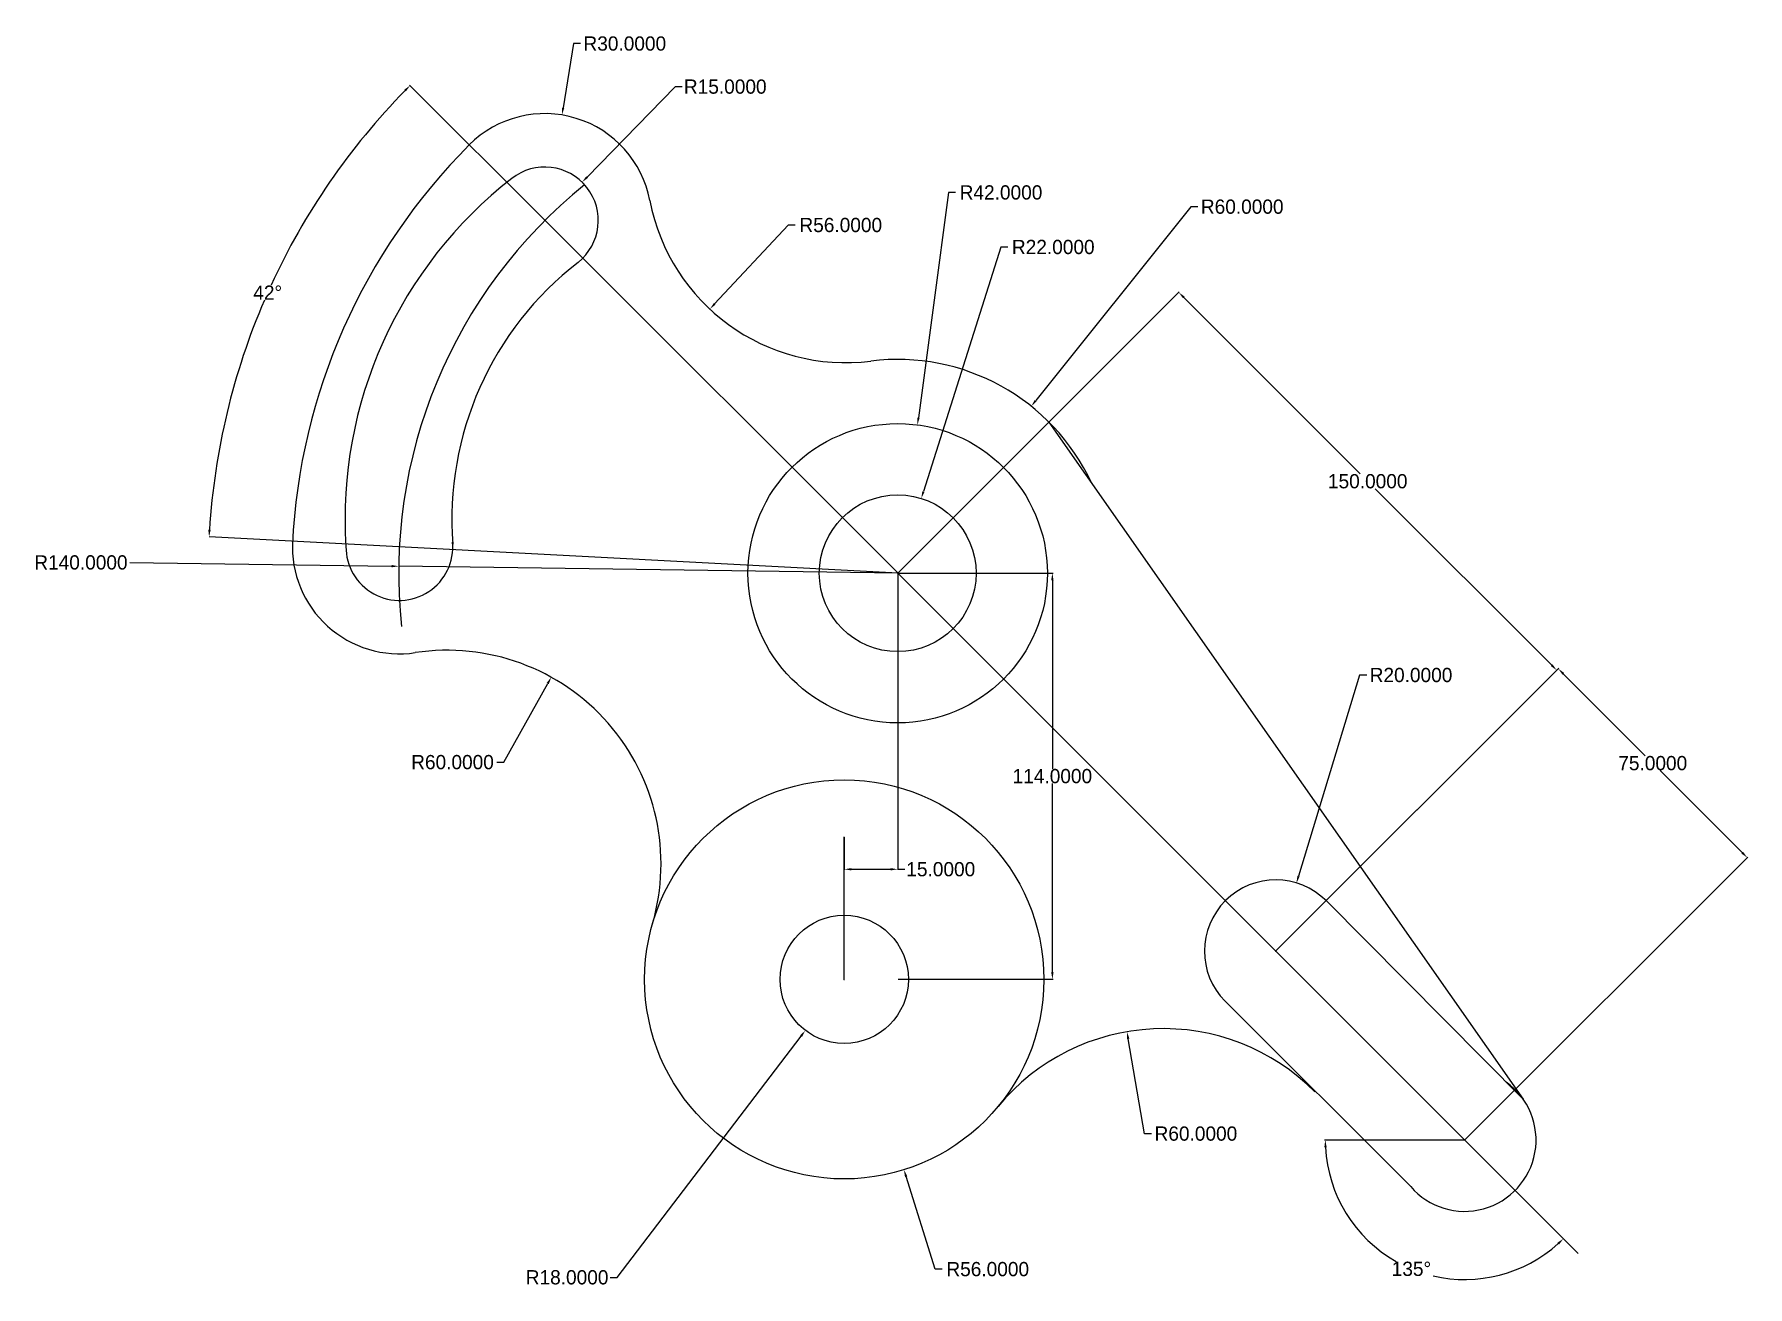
# Model space of a CAD drawing. Header units: inches. Extents: x -242 to 238, y -200 to 151.
import ezdxf

# ---------------------------------------------------------------- set-up
doc = ezdxf.new("R2010")
doc.units = ezdxf.units.IN
doc.header["$MEASUREMENT"] = 0
doc.dimstyles.new('mystyle1', dxfattribs={"dimtxt": 4, "dimasz": 2, "dimexe": 0.18, "dimexo": 0.0625, "dimgap": 0.09, "dimtad": 0, "dimtih": 1, "dimtoh": 1, "dimdec": 4, "dimzin": 0, "dimdsep": 46, "dimtxsty": 'Standard', "dimcen": 0.09, "dimclrt": 4, "dimadec": 0, "dimazin": 0, "dimtfac": 1, "dimtdec": 4, "dimtofl": 0, "dimtmove": 0, "dimatfit": 3, "dimfxl": 1, "dimtolj": 1, "dimtzin": 0, "dimarcsym": 0})

# ---------------------------------------------------------------- blocks, each defined once
blk = doc.blocks.new('*D2')
at = {"color": 0, "lineweight": -2}
for p, q in [((0.04, 0.04), (78.97, 78.97)), ((80.25, 77.42), (129.78, 27.89)), ((183.49, -25.81), (133.96, 23.71)), ((106.11, -106.02), (185.03, -27.1))]:
    blk.add_line(p, q, dxfattribs=at)
at = {"color": 0}
for points in [[(80.49, 77.66), (80.02, 77.19), (78.84, 78.84)], [(183.73, -25.58), (183.25, -26.05), (184.9, -27.23)]]:
    blk.add_solid(points, dxfattribs=at)
at = {"layer": 'Defpoints', "color": 0}
for p in [(0, 0), (184.9, -27.23), (106.07, -106.07)]:
    blk.add_point(p, dxfattribs=at)
at = {"color": 4, "insert": (131.87, 25.8), "char_height": 4, "attachment_point": 5}
blk.add_mtext('\\A1;150.0000', dxfattribs=at)
blk = doc.blocks.new('*D3')
at = {"color": 0, "lineweight": -2}
for p, q in [((106.11, -106.02), (185.45, -26.68)), ((186.74, -28.22), (209.75, -51.23)), ((236.95, -78.42), (213.93, -55.41)), ((159.14, -159.05), (238.49, -79.71))]:
    blk.add_line(p, q, dxfattribs=at)
at = {"color": 0}
for points in [[(186.98, -27.98), (186.51, -28.46), (185.33, -26.81)], [(237.18, -78.19), (236.71, -78.66), (238.36, -79.84)]]:
    blk.add_solid(points, dxfattribs=at)
at = {"layer": 'Defpoints', "color": 0}
for p in [(238.36, -79.84), (106.07, -106.07), (159.1, -159.1)]:
    blk.add_point(p, dxfattribs=at)
at = {"color": 4, "insert": (211.84, -53.32), "char_height": 4, "attachment_point": 5}
blk.add_mtext('\\A1;75.0000', dxfattribs=at)
blk = doc.blocks.new('*D4')
at = {"color": 0, "lineweight": -2}
for p, q in [((129.6, -28.59), (112.46, -85.02)), ((131.6, -28.59), (129.6, -28.59)), ((105.98, -106.07), (106.16, -106.07)), ((106.07, -106.16), (106.07, -105.98))]:
    blk.add_line(p, q, dxfattribs=at)
at = {"color": 0}
blk.add_solid([(112.14, -84.92), (112.78, -85.11), (111.88, -86.93)], dxfattribs=at)
at = {"layer": 'Defpoints', "color": 0}
for p in [(111.88, -86.93), (106.07, -106.07)]:
    blk.add_point(p, dxfattribs=at)
at = {"color": 4, "insert": (144.02, -28.59), "char_height": 4, "attachment_point": 5}
blk.add_mtext('\\A1;R20.0000', dxfattribs=at)
blk = doc.blocks.new('*D5')
at = {"color": 0, "lineweight": -2}
blk.add_line((139.04, -159.1), (119.79, -159.1), dxfattribs=at)
for start, end in [(182.929, 240.5126), (256.8773, 312.071)]:
    blk.add_arc((159.1, -159.1), 39.13, start, end, dxfattribs=at)
at = {"color": 0}
for points in [[(119.69, -161.11), (120.36, -161.09), (119.97, -159.1)], [(185.09, -187.9), (185.55, -188.39), (186.77, -186.77)]]:
    blk.add_solid(points, dxfattribs=at)
at = {"layer": 'Defpoints', "color": 0}
for p in [(0, 0), (139.1, -159.1), (159.1, -159.1), (131.43, -186.77), (190.92, -190.92)]:
    blk.add_point(p, dxfattribs=at)
at = {"color": 4, "insert": (144.13, -195.25), "char_height": 4, "attachment_point": 5}
blk.add_mtext('\\A1;135°', dxfattribs=at)
blk = doc.blocks.new('*D6')
at = {"color": 0, "lineweight": -2}
for p, q in [((-15.09, -114), (-14.91, -114)), ((-15, -114.09), (-15, -113.91)), ((-78.66, -197.63), (-27.11, -129.91)), ((-80.66, -197.63), (-78.66, -197.63))]:
    blk.add_line(p, q, dxfattribs=at)
at = {"color": 0}
blk.add_solid([(-27.38, -129.71), (-26.85, -130.12), (-25.9, -128.32)], dxfattribs=at)
at = {"layer": 'Defpoints', "color": 0}
for p in [(-15, -114), (-25.9, -128.32)]:
    blk.add_point(p, dxfattribs=at)
at = {"color": 4, "insert": (-92.75, -197.63), "char_height": 4, "attachment_point": 5}
blk.add_mtext('\\A1;R18.0000', dxfattribs=at)
blk = doc.blocks.new('*D7')
at = {"color": 0, "lineweight": -2}
for p, q in [((-15.09, -114), (-14.91, -114)), ((-15, -114.09), (-15, -113.91)), ((10.51, -195.33), (2.36, -169.34)), ((12.51, -195.33), (10.51, -195.33))]:
    blk.add_line(p, q, dxfattribs=at)
at = {"color": 0}
blk.add_solid([(2.68, -169.24), (2.04, -169.44), (1.76, -167.43)], dxfattribs=at)
at = {"layer": 'Defpoints', "color": 0}
for p in [(-15, -114), (1.76, -167.43)]:
    blk.add_point(p, dxfattribs=at)
at = {"color": 4, "insert": (25.26, -195.33), "char_height": 4, "attachment_point": 5}
blk.add_mtext('\\A1;R56.0000', dxfattribs=at)
blk = doc.blocks.new('*D8')
at = {"color": 0, "lineweight": -2}
for p, q in [((-15, -74.09), (-15, -83.27)), ((0, -74.09), (0, -83.27)), ((-13, -83.09), (-2, -83.09)), ((0, -83.09), (2, -83.09))]:
    blk.add_line(p, q, dxfattribs=at)
at = {"color": 0}
for points in [[(-13, -82.76), (-13, -83.42), (-15, -83.09)], [(-2, -82.76), (-2, -83.42), (0, -83.09)]]:
    blk.add_solid(points, dxfattribs=at)
at = {"layer": 'Defpoints', "color": 0}
for p in [(-15, -74.03), (0, -74.03), (0, -83.09)]:
    blk.add_point(p, dxfattribs=at)
at = {"color": 4, "insert": (12.09, -83.09), "char_height": 4, "attachment_point": 5}
blk.add_mtext('\\A1;15.0000', dxfattribs=at)
blk = doc.blocks.new('*D9')
at = {"color": 0, "lineweight": -2}
for p, q in [((0.11, 0.04), (43.58, 0.04)), ((43.4, -1.96), (43.4, -54.87)), ((43.4, -111.96), (43.4, -59.05)), ((0.11, -113.96), (43.58, -113.96))]:
    blk.add_line(p, q, dxfattribs=at)
at = {"color": 0}
for points in [[(43.07, -1.96), (43.73, -1.96), (43.4, 0.04)], [(43.07, -111.96), (43.73, -111.96), (43.4, -113.96)]]:
    blk.add_solid(points, dxfattribs=at)
at = {"layer": 'Defpoints', "color": 0}
for p in [(0.04, 0.04), (0.04, -113.96), (43.4, -113.96)]:
    blk.add_point(p, dxfattribs=at)
at = {"color": 4, "insert": (43.4, -56.96), "char_height": 4, "attachment_point": 5}
blk.add_mtext('\\A1;114.0000', dxfattribs=at)
blk = doc.blocks.new('*D10')
at = {"color": 0, "lineweight": -2}
for p, q in [((-215.39, 3.01), (-141.99, 1.98)), ((-0.09, 0), (0.09, 0)), ((0, -0.09), (0, 0.09))]:
    blk.add_line(p, q, dxfattribs=at)
at = {"color": 0}
blk.add_solid([(-141.98, 2.31), (-141.99, 1.65), (-139.99, 1.95)], dxfattribs=at)
at = {"layer": 'Defpoints', "color": 0}
for p in [(-139.99, 1.95), (0, 0)]:
    blk.add_point(p, dxfattribs=at)
at = {"color": 4, "insert": (-229.15, 3.01), "char_height": 4, "attachment_point": 5}
blk.add_mtext('\\A1;R140.0000', dxfattribs=at)
blk = doc.blocks.new('*D11')
at = {"color": 0, "lineweight": -2}
for p, q in [((-90.98, 148.64), (-93.89, 130.59)), ((-88.98, 148.64), (-90.98, 148.64)), ((-99.08, 98.99), (-98.9, 98.99)), ((-98.99, 98.9), (-98.99, 99.08))]:
    blk.add_line(p, q, dxfattribs=at)
at = {"color": 0}
blk.add_solid([(-94.22, 130.64), (-93.57, 130.53), (-94.21, 128.61)], dxfattribs=at)
at = {"layer": 'Defpoints', "color": 0}
for p in [(-94.21, 128.61), (-98.99, 98.99)]:
    blk.add_point(p, dxfattribs=at)
at = {"color": 4, "insert": (-76.56, 148.64), "char_height": 4, "attachment_point": 5}
blk.add_mtext('\\A1;R30.0000', dxfattribs=at)
blk = doc.blocks.new('*D12')
at = {"color": 0, "lineweight": -2}
for p, q in [((-62.47, 136.55), (-87.14, 111.18)), ((-60.47, 136.55), (-62.47, 136.55)), ((-99.08, 98.99), (-98.9, 98.99)), ((-98.99, 98.9), (-98.99, 99.08))]:
    blk.add_line(p, q, dxfattribs=at)
at = {"color": 0}
blk.add_solid([(-87.38, 111.41), (-86.9, 110.95), (-88.54, 109.75)], dxfattribs=at)
at = {"layer": 'Defpoints', "color": 0}
for p in [(-88.54, 109.75), (-98.99, 98.99)]:
    blk.add_point(p, dxfattribs=at)
at = {"color": 4, "insert": (-48.38, 136.55), "char_height": 4, "attachment_point": 5}
blk.add_mtext('\\A1;R15.0000', dxfattribs=at)
blk = doc.blocks.new('*D13')
at = {"color": 0, "lineweight": -2}
blk.add_line((-98.95, 99.04), (-136.94, 137.01), dxfattribs=at)
for start, end in [(135.6096, 155.3299), (156.6842, 176.408)]:
    blk.add_arc((0.11, 0.04), 193.58, start, end, dxfattribs=at)
at = {"color": 0}
for points in [[(-138.46, 135.69), (-137.98, 135.22), (-136.81, 136.88)], [(-192.76, 12.15), (-193.42, 12.19), (-193.2, 10.18)]]:
    blk.add_solid(points, dxfattribs=at)
at = {"layer": 'Defpoints', "color": 0}
for p in [(-165.84, 99.71), (-98.9, 98.99), (-193.2, 10.18), (0.11, 0.04), (0.11, 0.04)]:
    blk.add_point(p, dxfattribs=at)
at = {"color": 4, "insert": (-176.75, 78.75), "char_height": 4, "attachment_point": 5}
blk.add_mtext('\\A1;42°', dxfattribs=at)
blk = doc.blocks.new('*D14')
at = {"color": 0, "lineweight": -2}
for p, q in [((-110.48, -53.04), (-98.18, -30.94)), ((-112.48, -53.04), (-110.48, -53.04))]:
    blk.add_line(p, q, dxfattribs=at)
at = {"color": 0}
blk.add_solid([(-98.47, -30.78), (-97.88, -31.1), (-97.2, -29.19)], dxfattribs=at)
at = {"layer": 'Defpoints', "color": 0}
for p in [(-97.2, -29.19), (-126.39, -81.62)]:
    blk.add_point(p, dxfattribs=at)
at = {"color": 4, "insert": (-124.9, -53.04), "char_height": 4, "attachment_point": 5}
blk.add_mtext('\\A1;R60.0000', dxfattribs=at)
blk = doc.blocks.new('*D15')
at = {"color": 0, "lineweight": -2}
for p, q in [((14.23, 106.85), (5.81, 43.61)), ((16.23, 106.85), (14.23, 106.85)), ((-0.09, 0), (0.09, 0)), ((0, -0.09), (0, 0.09))]:
    blk.add_line(p, q, dxfattribs=at)
at = {"color": 0}
blk.add_solid([(5.48, 43.66), (6.14, 43.57), (5.54, 41.63)], dxfattribs=at)
at = {"layer": 'Defpoints', "color": 0}
for p in [(5.54, 41.63), (0, 0)]:
    blk.add_point(p, dxfattribs=at)
at = {"color": 4, "insert": (28.99, 106.85), "char_height": 4, "attachment_point": 5}
blk.add_mtext('\\A1;R42.0000', dxfattribs=at)
blk = doc.blocks.new('*D16')
at = {"color": 0, "lineweight": -2}
for p, q in [((28.9, 91.54), (7.23, 22.89)), ((30.9, 91.54), (28.9, 91.54)), ((-0.09, 0), (0.09, 0)), ((0, -0.09), (0, 0.09))]:
    blk.add_line(p, q, dxfattribs=at)
at = {"color": 0}
blk.add_solid([(6.91, 22.99), (7.54, 22.79), (6.62, 20.98)], dxfattribs=at)
at = {"layer": 'Defpoints', "color": 0}
for p in [(6.62, 20.98), (0, 0)]:
    blk.add_point(p, dxfattribs=at)
at = {"color": 4, "insert": (43.65, 91.54), "char_height": 4, "attachment_point": 5}
blk.add_mtext('\\A1;R22.0000', dxfattribs=at)
blk = doc.blocks.new('*D17')
at = {"color": 0, "lineweight": -2}
for p, q in [((82.23, 102.86), (38.72, 48.43)), ((84.23, 102.86), (82.23, 102.86)), ((-0.09, 0), (0.09, 0)), ((0, -0.09), (0, 0.09))]:
    blk.add_line(p, q, dxfattribs=at)
at = {"color": 0}
blk.add_solid([(38.46, 48.63), (38.98, 48.22), (37.47, 46.86)], dxfattribs=at)
at = {"layer": 'Defpoints', "color": 0}
for p in [(37.47, 46.86), (0, 0)]:
    blk.add_point(p, dxfattribs=at)
at = {"color": 4, "insert": (96.66, 102.86), "char_height": 4, "attachment_point": 5}
blk.add_mtext('\\A1;R60.0000', dxfattribs=at)
blk = doc.blocks.new('*D18')
at = {"color": 0, "lineweight": -2}
for p, q in [((-30.72, 97.71), (-51.35, 75.6)), ((-28.72, 97.71), (-30.72, 97.71))]:
    blk.add_line(p, q, dxfattribs=at)
at = {"color": 0}
blk.add_solid([(-51.59, 75.83), (-51.11, 75.38), (-52.71, 74.14)], dxfattribs=at)
at = {"layer": 'Defpoints', "color": 0}
for p in [(-14.51, 115.09), (-52.71, 74.14)]:
    blk.add_point(p, dxfattribs=at)
at = {"color": 4, "insert": (-15.97, 97.71), "char_height": 4, "attachment_point": 5}
blk.add_mtext('\\A1;R56.0000', dxfattribs=at)
blk = doc.blocks.new('*D19')
at = {"color": 0, "lineweight": -2}
for p, q in [((69.24, -157.3), (64.66, -130.65)), ((71.24, -157.3), (69.24, -157.3))]:
    blk.add_line(p, q, dxfattribs=at)
at = {"color": 0}
blk.add_solid([(64.99, -130.6), (64.34, -130.71), (64.33, -128.68)], dxfattribs=at)
at = {"layer": 'Defpoints', "color": 0}
for p in [(64.33, -128.68), (74.48, -187.82)]:
    blk.add_point(p, dxfattribs=at)
at = {"color": 4, "insert": (83.67, -157.3), "char_height": 4, "attachment_point": 5}
blk.add_mtext('\\A1;R60.0000', dxfattribs=at)

msp = doc.modelspace()

# ---------------------------------------------------------------- linework, layer by layer
for p, q in [((0.10669, 0.04419), (-98.90495, 98.99495)), ((42.42641, 42.42641), (175.48294, -147.62874)), ((0.10669, 0.04419), (-193.20416, 10.17519)), ((0.10669, 0.04419), (-139.98638, 1.95315)), ((0, 0), (141.42136, -141.42136)), ((0, 0), (106.06602, -106.06602)), ((0, 0), (159.09903, -159.09903)), ((0, 0), (190.91883, -190.91883)), ((0, 0), (0, -75.56691)), ((-15, -114.09), (-15, -74.03149)), ((175.48294, -147.62874), (120.26288, -91.97882)), ((143.94236, -172.14799), (91.86916, -120.15322)), ((159.09903, -159.09903), (139.09903, -159.09903))]:
    msp.add_line(p, q)
for centre, radius in [((0, 0), 42), ((0, 0), 22), ((-15, -114), 56), ((-15, -114), 18)]:
    msp.add_circle(centre, radius)
for centre, radius, start, end in [((-98.99495, 98.99495), 30, 10.7855217, 135), ((-0.06339, 0.04235), 169.92523, 134.9949852, 177.272304), ((-34.0054, 15.20036), 121.04265, 127.8654656, 183.6334307), ((-98.99495, 98.99495), 15, 308.353022, 128.353022), ((0, 0), 140, 128.8582264, 186.1417736), ((-14.51418, 115.0884), 56, 190.7855217, 277.1878133), ((-33.8243, 15.06353), 91.26313, 127.7422254, 184.3371533), ((0, 0), 60, 24.9912944, 97.1878133), ((-139.80552, 7.37668), 30, 176.9796528, 278.5735542), ((-139.80552, 7.37668), 15, 179.4161201, 5.2968252), ((-126.38842, -81.61759), 60, 343.7900018, 98.5735542), ((106.06602, -106.06602), 20, 44.7778554, 224.7778554), ((74.48322, -187.81567), 60, 44.7778554, 140.4804147), ((159.09903, -159.09903), 20, 220.7264271, 54.5600635)]:
    msp.add_arc(centre, radius, start, end)

# ---------------------------------------------------------------- dimensions: what is measured, and where the dimension line sits
for center, mpoint, picture, middle in [((-98.99495, 98.99495), (-94.21326, 128.61142), '*D11', (-76.55608, 148.64103)), ((-98.99495, 98.99495), (-88.53692, 109.74807), '*D12', (-48.37608, 136.55456)), ((-14.51418, 115.0884), (-52.71413, 74.14009), '*D18', (-15.96792, 97.71169)), ((0, 0), (5.54445, 41.63243), '*D15', (28.98682, 106.85203)), ((0, 0), (37.46698, 46.8639), '*D17', (96.65585, 102.85689)), ((0, 0), (6.62297, 20.97942), '*D16', (43.654, 91.53732)), ((0, 0), (-139.98638, 1.95315), '*D10', (-215.39303, 3.00525)), ((106.06602, -106.06602), (111.87809, -86.92915), '*D4', (144.01996, -28.58892)), ((-126.38842, -81.61759), (-97.20241, -29.19454), '*D14', (-124.90342, -53.04352)), ((-15, -114), (-25.90206, -128.32288), '*D6', (-92.74802, -197.63247)), ((-15, -114), (1.75852, -167.43362), '*D7', (25.2642, -195.32935)), ((74.48322, -187.81567), (64.32508, -128.68182), '*D19', (83.66535, -157.30487))]:
    dim = msp.add_radius_dim(center=center, mpoint=mpoint, dimstyle='mystyle1')
    dim.commit()
    dim.dimension.update_dxf_attribs({"geometry": picture, "text_midpoint": middle, "dimtype": 164})
for base, line1, line2, picture, middle in [((-165.84088, 99.70925), ((0.10669, 0.04419), (-98.90495, 98.99495)), ((0.10669, 0.04419), (-193.20416, 10.17519)), '*D13', (-176.74602, 78.75151)), ((131.43192, -186.76613), ((159.09903, -159.09903), (139.09903, -159.09903)), ((0, 0), (190.91883, -190.91883)), '*D5', (144.1257, -195.24784))]:
    dim = msp.add_angular_dim_2l(base=base, line1=line1, line2=line2, dimstyle='mystyle1')
    dim.commit()
    dim.dimension.update_dxf_attribs({"geometry": picture, "text_midpoint": middle})
for p1, p2, distance, picture, middle in [((0, 0), (106.06602, -106.06602), 111.49367, '*D2', (131.87094, 25.80492)), ((106.06602, -106.06602), (159.09903, -159.09903), 112.09175, '*D3', (211.84336, -53.32168))]:
    dim = msp.add_aligned_dim(p1=p1, p2=p2, distance=distance, dimstyle='mystyle1')
    dim.commit()
    dim.dimension.update_dxf_attribs({"geometry": picture, "text_midpoint": middle})
dim = msp.add_linear_dim(base=(43.40162, -113.95581), p1=(0.04419, 0.04419), p2=(0.04419, -113.95581), angle=90, dimstyle='mystyle1')
dim.commit()
dim.dimension.update_dxf_attribs({"geometry": '*D9', "text_midpoint": (43.40162, -56.95581)})
dim = msp.add_linear_dim(base=(0, -83.08939), p1=(-15, -74.03149), p2=(0, -74.03149), dimstyle='mystyle1')
dim.commit()
dim.dimension.update_dxf_attribs({"geometry": '*D8', "text_midpoint": (12.09, -83.08939)})

doc.saveas('drawing.dxf')
